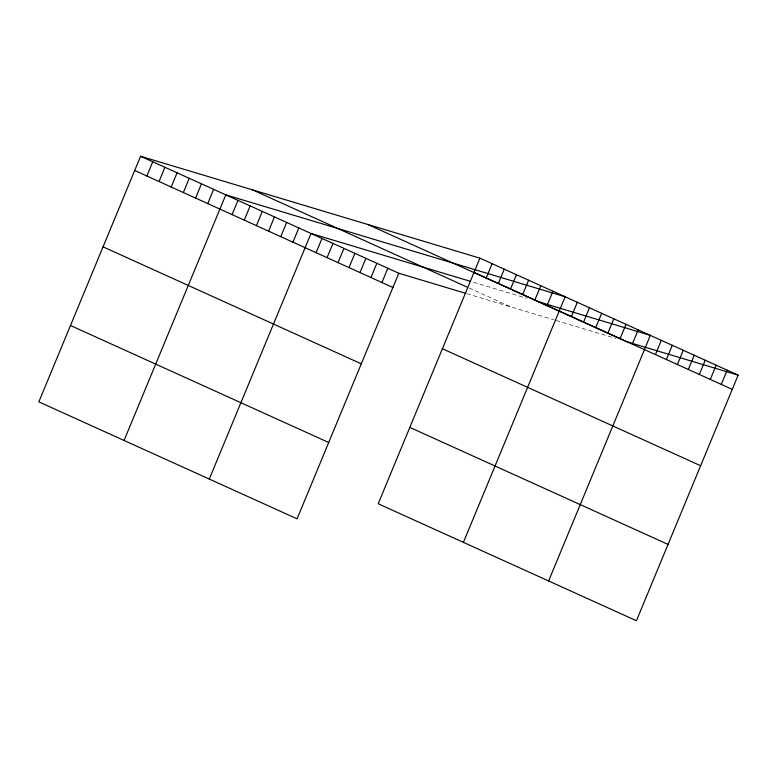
<?xml version="1.0" encoding="UTF-8"?>
<svg xmlns="http://www.w3.org/2000/svg" width="777" height="777" viewBox="0 0 777 777"><rect width="100%" height="100%" fill="white"/><g stroke="black" fill="none" stroke-linecap="round" stroke-linejoin="round"><path stroke-width="0.58" stroke-dasharray="3.88 2.91" d="M473.475 282.255L527.039 298.339M466.792 293.657L554.059 319.862M556.118 320.483L615.87 338.422M469.085 287.976L510.79 306.876"/><path stroke-width="1.17" d="M479.924 258.158L378.195 503.758L636.421 620.745L738.15 375.145L479.924 258.158L140.579 156.255L38.85 401.855L297.076 518.842L398.805 273.242L465.792 293.356M146.863 176L152.758 161.771M159.032 181.517L164.928 167.288M171.202 187.034L177.098 172.805M183.382 192.55L189.277 178.321M195.551 198.067L201.447 183.828M207.731 203.584L213.626 189.345M124.067 440.462L225.796 194.862L565.141 296.756L463.413 542.365M232.07 214.607L237.966 200.379M244.25 220.124L250.145 205.895M256.42 225.641L262.315 211.412M268.589 231.157L274.485 216.919M280.769 236.674L286.664 222.436M292.939 242.181L298.834 227.952M209.275 479.069L311.014 233.469L470.376 281.323M316.093 252.671L321.979 238.442M327.059 257.643L332.954 243.415M338.034 262.616L343.929 248.387M349.009 267.589L354.904 253.36M359.984 272.562L365.88 258.333M370.959 277.535L376.855 263.306M381.934 282.507L387.83 268.269M486.208 277.904L492.103 263.665M498.378 283.42L504.273 269.182M510.547 288.927L516.443 274.699M522.727 294.444L528.622 280.215M534.897 299.961L540.792 285.732M547.066 305.478L552.962 291.249M571.416 316.511L577.311 302.272M583.595 322.028L589.49 307.789M595.765 327.535L601.66 313.306M607.935 333.051L613.83 318.823M620.114 338.568L626.009 324.339M632.284 344.085L638.179 329.856M548.62 580.963L650.349 335.363L538.374 301.738M655.429 354.574L661.324 340.336M666.404 359.547L672.299 345.309M677.379 364.52L683.274 350.281M688.354 369.483L694.249 355.254M699.329 374.456L705.225 360.227M710.304 379.429L716.2 365.2M721.279 384.401L727.175 370.173M738.15 375.145L626.165 341.521L367.939 224.524M474.028 272.387L732.255 389.374M252.564 189.879L466.89 286.985M140.579 156.255L398.805 273.242M134.683 170.484L392.909 287.48M442.404 348.737L700.631 465.724M103.059 246.843L361.286 363.83M409.819 427.399L668.045 544.395M70.474 325.505L328.7 442.492"/></g></svg>
